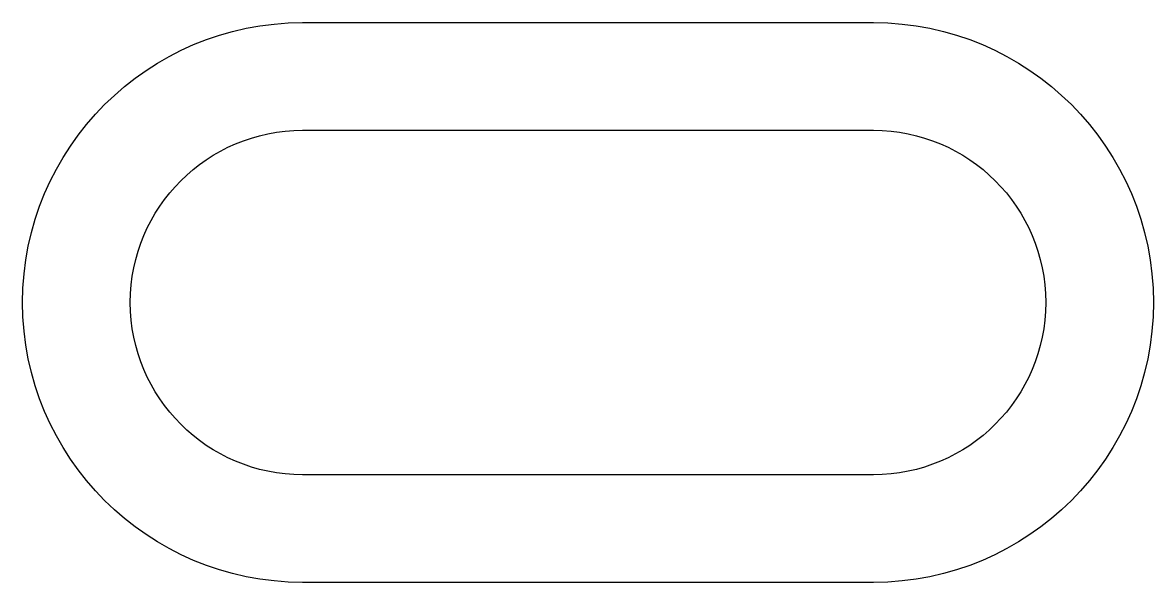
# Model space of a CAD drawing. Extents: x 181.9 to 192.4, y 233.2 to 238.4.
import ezdxf

# ---------------------------------------------------------------- set-up
doc = ezdxf.new("R2010")
doc.units = 0
doc.layers.add('OLÇÜ', color=5, linetype='CONTINUOUS')

msp = doc.modelspace()

# ---------------------------------------------------------------- linework, layer by layer
at = {"layer": 'OLÇÜ', "color": 7}
for points in [[(184.51, 238.408), (189.81, 238.408, -1), (189.81, 233.208), (184.51, 233.208, -1)], [(184.51, 237.408), (189.81, 237.408, -1), (189.81, 234.208), (184.51, 234.208, -1)]]:
    msp.add_lwpolyline(points, format="xyb", close=True, dxfattribs=at)

doc.saveas('drawing.dxf')
